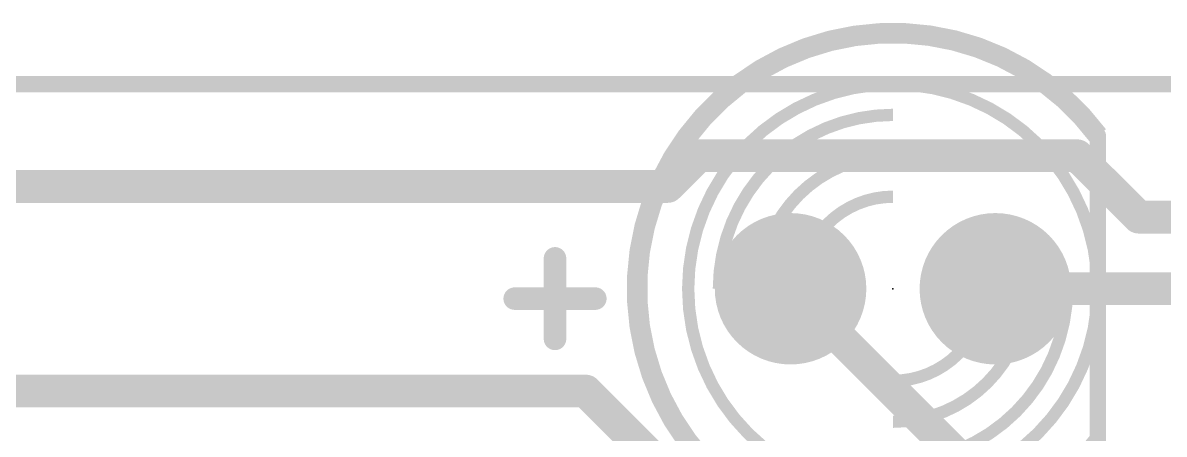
# Model space of a CAD drawing. Extents: x -12 to 102, y -12 to 69.
# Drawn here: x 27.31 to 41.46, y 64.23 to 69.34 of the extents above; entities that cross this region are included whole.
import ezdxf

# ---------------------------------------------------------------- set-up
doc = ezdxf.new("R2010")
doc.units = 0
for name, color, linetype in [('1', 12, 'CONTINUOUS'), ('16', 132, 'CONTINUOUS'), ('17', 110, 'CONTINUOUS'), ('20', 53, 'CONTINUOUS'), ('21', 41, 'CONTINUOUS'), ('23', 53, 'CONTINUOUS'), ('51', 53, 'CONTINUOUS')]:
    doc.layers.add(name, color=color, linetype=linetype)

# ---------------------------------------------------------------- blocks, each defined once
blk = doc.blocks.new('ROUNDP')
at = {"const_width": 0.5}
blk.add_lwpolyline([(0, -0.25, 1), (0, 0.25, 1), (0, -0.25)], format="xyb", dxfattribs=at)

msp = doc.modelspace()

# ---------------------------------------------------------------- linework, layer by layer
at = {"layer": '1', "const_width": 0.4064}
for points in [[(39.37, 63.5), (36.83, 66.04)], [(19.05, 64.77), (34.29, 64.77)], [(34.29, 64.77), (39.37, 59.69)]]:
    msp.add_lwpolyline(points, dxfattribs=at)
at = {"layer": '1', "const_width": 0.2032}
for points in [[(36.9018, 66.1118, 1), (36.7582, 65.9682)], [(34.3618, 64.8418, 1), (34.2182, 64.6982)], [(34.29, 64.6684, 1), (34.29, 64.8716)]]:
    msp.add_lwpolyline(points, format="xyb", dxfattribs=at)
at = {"layer": '16', "const_width": 0.4064}
for points in [[(35.306, 67.31), (35.687, 67.691)], [(35.687, 67.691), (40.386, 67.691)], [(40.386, 67.691), (41.148, 66.929)], [(17.78, 67.31), (35.306, 67.31)], [(41.148, 66.929), (45.72, 66.929)], [(43.18, 66.04), (39.37, 66.04)]]:
    msp.add_lwpolyline(points, dxfattribs=at)
at = {"layer": '16', "const_width": 0.2032}
for points in [[(35.687, 67.7926, 1), (35.687, 67.5894)], [(35.7588, 67.6192, 1), (35.6152, 67.7628)], [(40.4578, 67.7628, 1), (40.3142, 67.6192)], [(40.386, 67.5894, 1), (40.386, 67.7926)], [(35.2342, 67.3818, 1), (35.3778, 67.2382)], [(35.306, 67.2084, 1), (35.306, 67.4116)], [(41.148, 67.0306, 1), (41.148, 66.8274)], [(41.0762, 66.8572, 1), (41.2198, 67.0008)], [(39.37, 66.1416, 1), (39.37, 65.9384)]]:
    msp.add_lwpolyline(points, format="xyb", dxfattribs=at)
at = {"layer": '20', "const_width": 0.2032}
msp.add_lwpolyline([(73.66, 68.58), (2.54, 68.58)], dxfattribs=at)
at = {"layer": '21'}
for points, const_width in [([(40.64, 67.945, 3), (40.64, 64.135)], 0.254), ([(38.1, 63.5, 1), (38.1, 68.58, 1), (38.1, 63.5)], 0.1524), ([(40.6908, 67.945, 1), (40.5892, 67.945)], 0.1016), ([(33.9782, 66.4176, 1), (33.8385, 66.4176)], 0.1397), ([(33.4084, 65.9875, 1), (33.4084, 65.8478)], 0.1397), ([(34.4083, 65.8478, 1), (34.4083, 65.9875)], 0.1397), ([(33.8385, 65.4177, 1), (33.9782, 65.4177)], 0.1397)]:
    msp.add_lwpolyline(points, format="xyb", dxfattribs=dict(at, const_width=const_width))
for points, const_width in [([(40.64, 64.135), (40.64, 67.945)], 0.2032), ([(33.9084, 65.4177), (33.9084, 66.4176)], 0.2794), ([(33.4084, 65.9177), (34.4083, 65.9177)], 0.2794)]:
    msp.add_lwpolyline(points, dxfattribs=dict(at, const_width=const_width))
at = {"layer": '23'}
msp.add_point((38.1, 66.04), dxfattribs=at)
at = {"layer": '51', "const_width": 0.1524}
for points in [[(38.1, 68.199, 0.4142), (35.941, 66.04)], [(38.1, 67.691, 0.4142), (36.449, 66.04)], [(38.1, 67.183, 0.4142), (36.957, 66.04)], [(38.1, 64.897, 0.4142), (39.243, 66.04)], [(38.1, 64.389, 0.4142), (39.751, 66.04)], [(38.1, 63.881, 0.4142), (40.259, 66.04)]]:
    msp.add_lwpolyline(points, format="xyb", dxfattribs=at)

# ---------------------------------------------------------------- block references
at = {"layer": '17', "xscale": 1.8796, "yscale": 1.8796}
for p in [(36.83, 66.04), (36.83, 66.04), (39.37, 66.04), (39.37, 66.04)]:
    msp.add_blockref('ROUNDP', p, dxfattribs=at)

doc.saveas('drawing.dxf')
